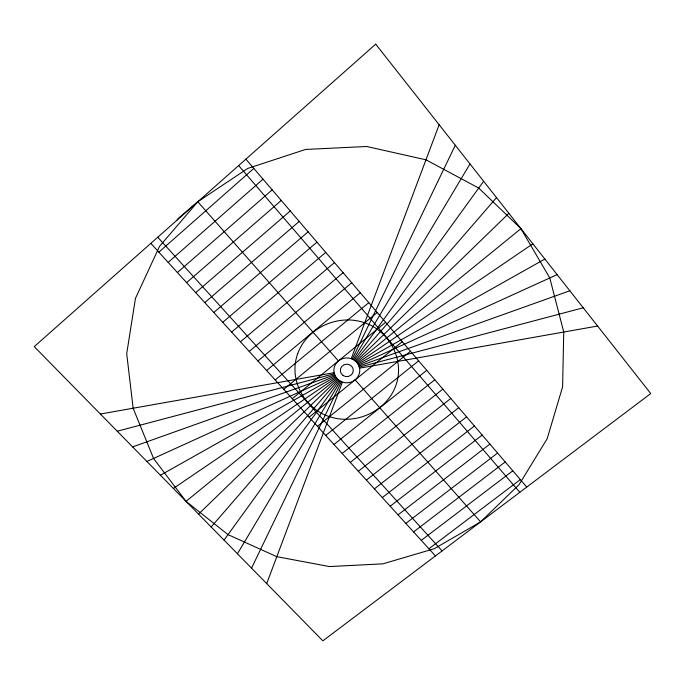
<?xml version="1.0" encoding="UTF-8"?>
<svg xmlns="http://www.w3.org/2000/svg" width="685" height="685" viewBox="0 0 685 685"><rect width="100%" height="100%" fill="white"/><g stroke="black" fill="none" stroke-linecap="round" stroke-linejoin="round"><path stroke-width="1.03" d="M266.696 583.594L342.423 382.102A12.981 12.441 -3.8 0 0 359.591 368.162L597.603 326.043M177.124 220.056L178.186 218.481L197.802 201.75L338.424 360.918A12.981 12.441 -3.8 0 1 351.234 358.649L439.145 124.739M251.549 568.148L341.421 381.613M352.244 359.145L455.294 145.254M237.43 553.754L340.419 381.125M353.246 359.642L469.996 163.938M224.055 540.114L339.417 380.637L342.423 382.102M351.234 358.649L354.248 360.139L483.644 181.268M211.16 526.979L338.587 379.918M355.087 360.867L496.522 197.631M198.547 514.118L337.756 379.199M355.917 361.594L508.878 213.335M480.613 521.867L519.102 484.586L547.169 438.742L562.599 386.854L563.746 332.037L549.781 277.964L520.934 228.644L478.721 188.067L425.959 159.802L366.646 146.487L305.561 149.45L247.722 168.45L197.802 201.75L159.545 246.326L135.467 298.343L126.708 353.657L133.138 408.226L153.56 458.445L186.02 501.343L228.028 534.617L276.808 556.682L329.434 566.555L382.924 563.841L434.281 548.711L480.613 521.867L355.147 379.858M158.86 252.166L253.818 168.433M168.167 262.389L263.023 179.179M177.406 272.544L272.168 189.848M186.594 282.631L281.244 200.448M195.722 292.649L290.26 210.98M204.781 302.599L299.225 221.435M213.788 312.488L308.122 231.83M222.736 322.318L316.958 242.148M231.624 332.079L325.743 252.397M240.452 341.781L334.468 262.586M249.229 351.414L343.134 272.707M257.945 360.986L351.739 282.751M266.602 370.499L360.293 292.743M275.216 379.952L368.787 302.659M283.761 389.345L377.229 312.514M292.264 398.679L385.621 322.31M186.02 501.343L336.917 378.471L339.417 380.637M354.248 360.139L356.757 362.322L520.934 228.644M309.098 417.174L402.232 341.704M317.438 426.335L410.452 351.311M325.726 435.429L418.629 360.849M333.955 444.479L426.746 370.337M342.14 453.461L434.821 379.755M350.275 462.401L442.835 389.123M358.358 471.271L450.807 398.422M366.389 480.099L458.727 407.669M374.378 488.867L466.596 416.857M382.307 497.584L474.414 425.984M390.193 506.241L482.18 435.061M398.036 514.855L489.903 444.077M405.828 523.409L497.584 453.033M413.569 531.911L505.205 461.938M421.266 540.371L512.791 470.792M428.921 548.771L520.317 479.586M173.365 488.448L336.301 377.572M357.365 363.238L532.87 243.809M160.41 475.227L335.693 376.664M357.964 364.146L544.866 259.05M146.915 461.476L335.085 375.757L336.917 378.471M356.757 362.322L358.572 365.062L557.119 274.617M132.633 446.911L334.734 374.729M358.914 366.098L569.834 290.765M117.246 431.233L334.391 373.71M359.248 367.126L583.235 307.788M100.37 414.023L334.049 372.674A12.981 12.441 -3.8 0 1 338.433 360.909M150.837 243.355L435.446 555.937M157.756 237.215L442.108 550.911M238.645 165.565L519.812 492.31M245.881 159.16L526.739 487.078M334.049 372.674L335.085 375.757M358.572 365.062L359.591 368.162M297.692 353.666C288.351 379.053 303.977 408.551 329.434 416.651C354.899 425.257 385.321 412.216 395.313 386.957C405.554 361.594 390.339 331.317 364.703 322.815C338.647 313.636 307.18 327.379 297.692 353.666M375.714 44.157L34.25 346.619L322.858 640.843L650.75 393.558L375.714 44.157M343.091 375.526A6.49 6.225 -3.8 0 0 353.272 370.91A6.49 6.225 -3.8 0 0 344.067 364.78A6.49 6.225 -3.8 0 0 343.091 375.526"/></g></svg>
